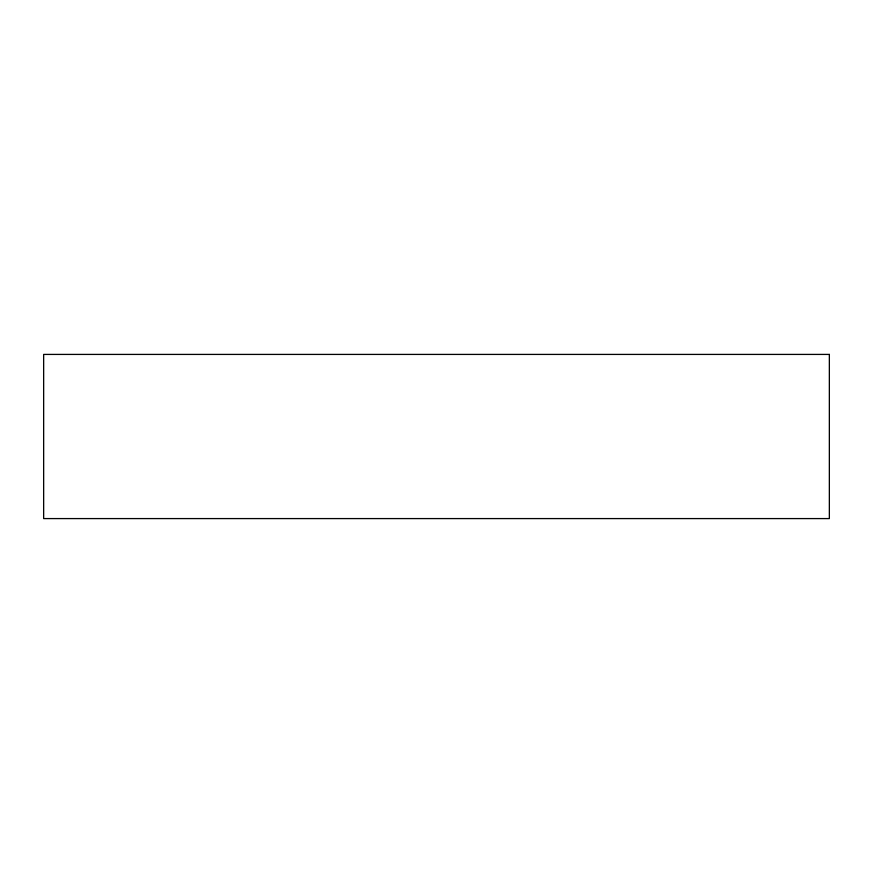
<?xml version="1.0" encoding="UTF-8"?>
<svg xmlns="http://www.w3.org/2000/svg" width="873" height="873" viewBox="0 0 873 873"><rect width="100%" height="100%" fill="white"/><g stroke="black" fill="none" stroke-linecap="round" stroke-linejoin="round"><path stroke-width="1.31" d="M829.35 354.416L43.65 354.416L43.65 518.584L829.35 518.584L829.35 354.416"/></g></svg>
